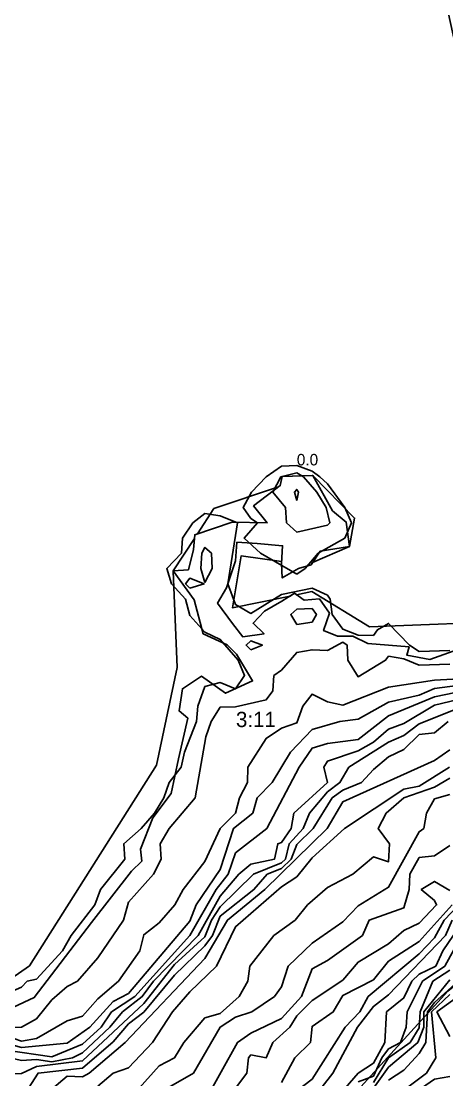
# Model space of a CAD drawing. Header units: metres. Extents: x 304729 to 308942, y 6403920 to 6405836.
# Drawn here: x 305230 to 305285.6, y 6404443.1 to 6404581.6 of the extents above; entities that cross this region are included whole.
import ezdxf

# ---------------------------------------------------------------- set-up
doc = ezdxf.new("R2010")
doc.units = ezdxf.units.M
for name, color, linetype in [('FASTIGHETSGRANSER', 7, 'Continuous'), ('HOJDKURVOR_GRUND', 4, 'Continuous'), ('HOJDKURVOR_STOD', 6, 'Continuous'), ('HOJDKURVOR_TEXT', 2, 'Continuous'), ('TOMTBETECKNINGAR', 3, 'Continuous'), ('TOMTER_1945', 1, 'Continuous')]:
    doc.layers.add(name, color=color, linetype=linetype)

msp = doc.modelspace()

# ---------------------------------------------------------------- linework, layer by layer
at = {"layer": 'FASTIGHETSGRANSER'}
for points in [[(305217.107, 6404448.326), (305231.062, 6404458.013), (305247.668, 6404484.297), (305250.377, 6404497.044), (305249.843, 6404509.655), (305249.821, 6404509.685), (305249.843, 6404509.687), (305252.619, 6404513.949), (305252.654, 6404514.434), (305253.015, 6404514.556), (305255.159, 6404517.848), (305263.593, 6404520.685), (305263.826, 6404520.863), (305264.079, 6404522.048), (305268.017, 6404522.173), (305268.076, 6404522.193), (305268.099, 6404522.176), (305268.107, 6404522.161), (305273.546, 6404516.604), (305272.899, 6404512.898), (305268.068, 6404510.797), (305267.865, 6404510.491), (305266.215, 6404510.021), (305264.106, 6404508.778), (305263.987, 6404510.67), (305264.004, 6404510.922), (305258.746, 6404511.684), (305257.586, 6404504.874), (305265.114, 6404506.405), (305265.712, 6404506.776), (305265.976, 6404506.58), (305267.973, 6404506.986), (305275.488, 6404502.364), (305295.683, 6404503.185)], [(305289.469, 6404500.306), (305283.366, 6404498.119), (305280.369, 6404498.676), (305280.666, 6404499.755), (305275.279, 6404500.199), (305273.306, 6404501.146), (305271.331, 6404501.145), (305269.497, 6404501.879), (305270.282, 6404504.169), (305268.961, 6404506.029), (305266.963, 6404505.849), (305265.712, 6404506.776), (305264.055, 6404505.747), (305261.769, 6404504.444), (305260.287, 6404502.844), (305261.721, 6404501.464), (305258.925, 6404501.082), (305257.597, 6404502.81), (305255.648, 6404505.476), (305256.789, 6404507.477), (305257.984, 6404511.012), (305258.178, 6404513.452), (305260.825, 6404513.296), (305264.142, 6404512.982), (305263.988, 6404510.67), (305264.106, 6404508.778), (305266.215, 6404510.022), (305267.866, 6404510.492), (305269.066, 6404512.295), (305272.894, 6404512.904), (305272.456, 6404516.09), (305270.641, 6404517.566), (305268.099, 6404522.176), (305264.079, 6404522.049), (305263.827, 6404520.864), (305260.34, 6404518.196), (305262.124, 6404515.968), (305257.54, 6404516.092), (305252.654, 6404514.434), (305252.513, 6404512.479), (305251.826, 6404509.837), (305249.821, 6404509.686), (305252.592, 6404505.915), (305253.771, 6404501.479), (305256.909, 6404500.005), (305258.111, 6404498.803), (305260.209, 6404495.303), (305256.689, 6404493.685), (305253.539, 6404495.904), (305251.048, 6404494.288), (305250.619, 6404491.384), (305251.738, 6404490.432), (305250.536, 6404485.128), (305249.578, 6404480.558), (305247.195, 6404477.368), (305245.567, 6404473.282), (305245.738, 6404471.723), (305244.408, 6404470.417), (305239.16, 6404463.681), (305231.681, 6404453.878), (305226.88, 6404451.665)], [(305226.88, 6404451.665), (305231.681, 6404453.878), (305239.16, 6404463.681), (305244.408, 6404470.417), (305245.738, 6404471.723), (305245.567, 6404473.282), (305247.195, 6404477.368), (305249.578, 6404480.558), (305250.536, 6404485.128), (305251.738, 6404490.432), (305250.619, 6404491.384), (305251.048, 6404494.288), (305253.539, 6404495.904), (305256.689, 6404493.685), (305260.209, 6404495.303), (305258.111, 6404498.803), (305256.909, 6404500.005), (305253.771, 6404501.479), (305252.592, 6404505.915), (305249.821, 6404509.686), (305251.826, 6404509.837), (305252.513, 6404512.479), (305252.654, 6404514.434), (305257.54, 6404516.092), (305262.124, 6404515.968), (305260.34, 6404518.196), (305263.827, 6404520.864), (305264.079, 6404522.049), (305268.099, 6404522.176), (305270.641, 6404517.566), (305272.456, 6404516.09), (305272.894, 6404512.904), (305269.066, 6404512.295), (305267.866, 6404510.492), (305266.215, 6404510.022), (305264.106, 6404508.778), (305263.988, 6404510.67), (305264.142, 6404512.982), (305260.825, 6404513.296), (305258.178, 6404513.452), (305257.984, 6404511.012), (305256.789, 6404507.477), (305255.648, 6404505.476), (305257.597, 6404502.81), (305258.925, 6404501.082), (305261.721, 6404501.464), (305260.287, 6404502.844), (305261.769, 6404504.444), (305264.055, 6404505.747), (305265.712, 6404506.776), (305266.963, 6404505.849), (305268.961, 6404506.029), (305270.282, 6404504.169), (305269.497, 6404501.879), (305271.331, 6404501.145), (305273.306, 6404501.146), (305275.279, 6404500.199), (305280.666, 6404499.755), (305280.369, 6404498.676), (305283.366, 6404498.119), (305289.469, 6404500.306)], [(305267.8, 6404434.948), (305285.719, 6404454.7)]]:
    msp.add_lwpolyline(points, dxfattribs=at)
at = {"layer": 'HOJDKURVOR_GRUND'}
for points in [[(305266, 6404514.78, 0.5), (305270, 6404515.67, 0.5), (305270.33, 6404516, 0.5), (305269.84, 6404518, 0.5), (305268.6, 6404520, 0.5), (305266.89, 6404522, 0.5), (305266, 6404522.52, 0.5), (305263.89, 6404522, 0.5), (305262.86, 6404520, 0.5), (305264.52, 6404518, 0.5), (305264.65, 6404516, 0.5), (305266, 6404514.78, 0.5)], [(305266, 6404518.89, 1), (305266.24, 6404520, 1), (305266, 6404520.36, 1), (305265.68, 6404520, 1), (305266, 6404518.89, 1)], [(305254, 6404508.17, 0.5), (305254.92, 6404510, 0.5), (305254.84, 6404512, 0.5), (305254, 6404512.76, 0.5), (305253.58, 6404512, 0.5), (305253.44, 6404510, 0.5), (305254, 6404508.17, 0.5)], [(305252, 6404507.44, 0.5), (305253.88, 6404508, 0.5), (305252, 6404508.73, 0.5), (305251.47, 6404508, 0.5), (305252, 6404507.44, 0.5)], [(305266, 6404502.7, 0.5), (305268, 6404503, 0.5), (305268.57, 6404504, 0.5), (305268, 6404504.79, 0.5), (305266, 6404504.67, 0.5), (305265.21, 6404504, 0.5), (305266, 6404502.7, 0.5)], [(305286, 6404497.48, 0.5), (305282, 6404497.36, 0.5), (305280, 6404498.17, 0.5), (305278, 6404498.53, 0.5), (305277.6, 6404498, 0.5), (305274, 6404495.85, 0.5), (305272.67, 6404498, 0.5), (305272.56, 6404500, 0.5), (305272, 6404500.37, 0.5), (305270, 6404499.28, 0.5), (305268, 6404499.39, 0.5), (305266, 6404499.03, 0.5), (305264, 6404496.72, 0.5), (305263, 6404496, 0.5), (305262.88, 6404494, 0.5), (305262, 6404492.84, 0.5), (305258, 6404491.93, 0.5), (305256, 6404491.88, 0.5), (305254.8, 6404490, 0.5), (305254.13, 6404488, 0.5), (305252.73, 6404480, 0.5), (305249.33, 6404476, 0.5), (305248.15, 6404474, 0.5), (305248.27, 6404472, 0.5), (305247.25, 6404470, 0.5), (305244, 6404466.35, 0.5), (305243.33, 6404464, 0.5), (305240, 6404459.08, 0.5), (305237.33, 6404456, 0.5), (305236, 6404455.31, 0.5), (305234, 6404453.56, 0.5), (305232, 6404451.1, 0.5), (305230, 6404450, 0.5), (305224, 6404449.83, 0.5)], [(305260, 6404499.38, 0.5), (305261.5, 6404500, 0.5), (305260, 6404500.55, 0.5), (305259.36, 6404500, 0.5), (305260, 6404499.38, 0.5)], [(305288, 6404495.6, 1), (305284, 6404495.38, 1), (305278, 6404494.47, 1), (305272, 6404492.15, 1), (305270, 6404492.57, 1), (305268, 6404493.57, 1), (305266.78, 6404492, 1), (305266, 6404489.8, 1), (305264, 6404489.12, 1), (305262, 6404487.78, 1), (305259.59, 6404484, 1), (305259.54, 6404482, 1), (305258.51, 6404480, 1), (305258, 6404478, 1), (305256, 6404476, 1), (305254, 6404471.69, 1), (305251.16, 6404468, 1), (305250.07, 6404466, 1), (305248, 6404463.65, 1), (305246, 6404462.1, 1), (305245.48, 6404460, 1), (305242.69, 6404456, 1), (305240, 6404453.71, 1), (305238, 6404451.42, 1), (305236, 6404450.84, 1), (305232, 6404448.52, 1), (305230, 6404448.18, 1), (305228, 6404448.88, 1)], [(305288, 6404494.83, 1.5), (305284, 6404494.32, 1.5), (305282, 6404493.45, 1.5), (305278, 6404492.54, 1.5), (305274, 6404490.28, 1.5), (305271.6, 6404490, 1.5), (305268, 6404488.94, 1.5), (305265.18, 6404486, 1.5), (305262.79, 6404482, 1.5), (305260.81, 6404480, 1.5), (305260.24, 6404478, 1.5), (305257.72, 6404476, 1.5), (305256, 6404470.64, 1.5), (305252.86, 6404466, 1.5), (305252, 6404463.89, 1.5), (305244, 6404454.39, 1.5), (305242, 6404453.34, 1.5), (305238.95, 6404450, 1.5), (305236, 6404447.89, 1.5), (305230, 6404447.33, 1.5), (305228, 6404447.91, 1.5)], [(305288, 6404494.06, 2), (305284, 6404493.24, 2), (305278, 6404490.73, 2), (305274, 6404487.62, 2), (305270, 6404487.1, 2), (305268, 6404486.5, 2), (305266.31, 6404484, 2), (305262.1, 6404476, 2), (305258, 6404472.8, 2), (305257.04, 6404470, 2), (305255.47, 6404468, 2), (305252, 6404462, 2), (305244.82, 6404454, 2), (305241.77, 6404452, 2), (305240.43, 6404450, 2), (305238, 6404447.79, 2), (305234, 6404446.12, 2), (305228, 6404447.01, 2)], [(305288, 6404492.08, 3), (305282, 6404489.69, 3), (305280, 6404488.16, 3), (305278, 6404487.29, 3), (305272.81, 6404484, 3), (305271.64, 6404482, 3), (305270, 6404480.78, 3), (305267.65, 6404478, 3), (305266.82, 6404476, 3), (305264.99, 6404474, 3), (305264.53, 6404472, 3), (305264, 6404471.48, 3), (305260.36, 6404470, 3), (305256, 6404465.73, 3), (305254.83, 6404464, 3), (305254, 6404461.81, 3), (305250, 6404458.19, 3), (305246, 6404453.1, 3), (305238, 6404445.58, 3), (305232, 6404444.86, 3), (305230, 6404443.94, 3), (305228, 6404443.89, 3)], [(305285.78, 6404490, 3.5), (305284, 6404488.53, 3.5), (305282, 6404488.31, 3.5), (305280, 6404486.33, 3.5), (305278, 6404485.38, 3.5), (305276, 6404483.73, 3.5), (305274.44, 6404482, 3.5), (305272, 6404481, 3.5), (305270.63, 6404480, 3.5), (305268.15, 6404476, 3.5), (305266, 6404473.92, 3.5), (305265.26, 6404472, 3.5), (305264, 6404470.75, 3.5), (305262.14, 6404470, 3.5), (305260.4, 6404468, 3.5), (305256, 6404464.51, 3.5), (305254.99, 6404462, 3.5), (305254, 6404460.64, 3.5), (305250, 6404456.81, 3.5), (305246, 6404451.97, 3.5), (305244, 6404450.42, 3.5), (305242, 6404448.09, 3.5), (305238, 6404444.63, 3.5), (305232.18, 6404444, 3.5), (305230.94, 6404442, 3.5)], [(305286, 6404486.29, 4), (305284, 6404484.9, 4), (305272, 6404479.48, 4), (305269.96, 6404476, 4), (305261.83, 6404468, 4), (305256.94, 6404464, 4), (305254, 6404459, 4), (305243.56, 6404448, 4), (305238.87, 6404444, 4), (305238, 6404443.52, 4), (305236, 6404443.61, 4), (305232, 6404440.17, 4)], [(305285.95, 6404484, 4.5), (305282, 6404481.52, 4.5), (305280, 6404481.15, 4.5), (305272.21, 6404476, 4.5), (305268, 6404472.16, 4.5), (305266, 6404469.68, 4.5), (305264, 6404468.37, 4.5), (305258, 6404463.13, 4.5), (305255.5, 6404458, 4.5), (305252, 6404454.63, 4.5), (305249.75, 6404452, 4.5), (305247.14, 6404448, 4.5), (305244, 6404444.67, 4.5), (305242, 6404444, 4.5), (305240, 6404442.3, 4.5)], [(305286, 6404480.46, 5.5), (305284, 6404479.86, 5.5), (305282.96, 6404478, 5.5), (305282.6, 6404476, 5.5), (305282, 6404475.56, 5.5), (305278, 6404468.31, 5.5), (305274, 6404465.87, 5.5), (305272, 6404463.76, 5.5), (305268, 6404460.97, 5.5), (305264.87, 6404458, 5.5), (305264, 6404455.27, 5.5), (305263.07, 6404454, 5.5), (305260.12, 6404452, 5.5), (305258, 6404451.31, 5.5), (305256, 6404450, 5.5), (305252.5, 6404444, 5.5), (305248, 6404441.42, 5.5)], [(305286, 6404473.75, 6), (305284, 6404472.43, 6), (305282, 6404472.19, 6), (305280.75, 6404470, 6), (305280.7, 6404468, 6), (305280, 6404465.6, 6), (305275.47, 6404464, 6), (305274.57, 6404462, 6), (305270, 6404458.73, 6), (305268, 6404457.65, 6), (305266.6, 6404454, 6), (305264, 6404451.13, 6), (305260, 6404449.22, 6), (305258.25, 6404448, 6), (305254, 6404440.32, 6)], [(305286, 6404467.89, 6.5), (305284, 6404469.08, 6.5), (305282.27, 6404468, 6.5), (305284, 6404466.56, 6.5), (305284.26, 6404466, 6.5), (305282, 6404463.62, 6.5), (305280, 6404462.64, 6.5), (305278, 6404460.9, 6.5), (305274, 6404458.52, 6.5), (305272, 6404456.13, 6.5), (305268, 6404453.49, 6.5), (305266, 6404451.48, 6.5), (305265.1, 6404450, 6.5), (305262.87, 6404448, 6.5), (305262, 6404446, 6.5), (305260, 6404446.36, 6.5), (305259.69, 6404446, 6.5), (305259.45, 6404444, 6.5), (305258, 6404442, 6.5)], [(305290, 6404467.24, 8.5), (305285.06, 6404460, 8.5), (305284.16, 6404458, 8.5), (305282, 6404456.93, 8.5), (305281.01, 6404456, 8.5), (305280, 6404453.82, 8.5), (305277.71, 6404452, 8.5), (305277.52, 6404448, 8.5), (305276, 6404445.28, 8.5), (305274, 6404443.98, 8.5), (305272.33, 6404442, 8.5)], [(305286.28, 6404466, 7), (305282, 6404461.19, 7), (305278, 6404458.62, 7), (305276, 6404456.2, 7), (305272, 6404454.15, 7), (305270.77, 6404452, 7), (305268, 6404450.09, 7), (305267.77, 6404448, 7), (305265.72, 6404446, 7), (305264, 6404442.75, 7)], [(305286.29, 6404464, 8), (305285.43, 6404462, 8), (305278, 6404454.23, 8), (305276, 6404452.71, 8), (305273.94, 6404450, 8), (305270.71, 6404444, 8), (305267.6, 6404440, 8)], [(305288, 6404462.83, 9), (305285.33, 6404458, 9), (305282.43, 6404456, 9), (305280.4, 6404452, 9), (305280.29, 6404450, 9), (305279.57, 6404448, 9), (305278, 6404447.15, 9), (305277.12, 6404446, 9), (305276, 6404443.57, 9), (305274, 6404442.83, 9)], [(305286, 6404457.47, 9.5), (305283.78, 6404456, 9.5), (305282.1, 6404452, 9.5), (305282, 6404449.9, 9.5), (305280.8, 6404448, 9.5), (305278, 6404446, 9.5), (305276, 6404442.78, 9.5)], [(305287.09, 6404456, 10.5), (305284, 6404453.22, 10.5), (305283.08, 6404452, 10.5), (305282.86, 6404448, 10.5), (305282, 6404446.57, 10.5), (305280, 6404444.37, 10.5), (305278, 6404443.05, 10.5)], [(305289.81, 6404456, 11.5), (305284.3, 6404452, 11.5), (305286, 6404448.76, 11.5)], [(305286, 6404454.26, 11), (305283.58, 6404452, 11), (305284.18, 6404446, 11), (305282.94, 6404444, 11), (305280, 6404441.74, 11)], [(305286, 6404443.56, 11.5), (305284, 6404443.2, 11.5), (305282.31, 6404442, 11.5)]]:
    msp.add_polyline3d(points, dxfattribs=at)
at = {"layer": 'HOJDKURVOR_STOD'}
for points in [[(305266, 6404509.25, 0), (305267.09, 6404510, 0), (305268.78, 6404512, 0), (305272.28, 6404514, 0), (305273.13, 6404516, 0), (305272.28, 6404518, 0), (305270, 6404521.11, 0), (305269, 6404522, 0), (305268, 6404522.73, 0), (305266, 6404523.5, 0), (305264, 6404523.39, 0), (305262, 6404522, 0), (305260.06, 6404520, 0), (305259, 6404518, 0), (305260, 6404516.56, 0), (305260.88, 6404516, 0), (305259.11, 6404514, 0), (305261.27, 6404512, 0), (305266, 6404509.25, 0)], [(305286, 6404499.3, 0), (305282, 6404499.15, 0), (305280.71, 6404500, 0), (305278, 6404502.83, 0), (305276.53, 6404502, 0), (305276, 6404501.24, 0), (305274, 6404501.29, 0), (305272, 6404502.07, 0), (305270.62, 6404504, 0), (305270.35, 6404506, 0), (305270, 6404506.52, 0), (305268, 6404507.42, 0), (305264, 6404506.61, 0), (305260, 6404504.14, 0), (305258, 6404505.29, 0), (305256.98, 6404508, 0), (305258.25, 6404516, 0), (305256, 6404516.9, 0), (305254, 6404517.22, 0), (305252.42, 6404516, 0), (305251.07, 6404514, 0), (305250.92, 6404512, 0), (305249, 6404510, 0), (305249.62, 6404508, 0), (305251.47, 6404506, 0), (305252, 6404503.84, 0), (305254, 6404501.67, 0), (305256, 6404500.73, 0), (305258.33, 6404498, 0), (305259.17, 6404496, 0), (305258, 6404494.25, 0), (305256, 6404495.09, 0), (305254, 6404494.57, 0), (305253.05, 6404492, 0), (305252.87, 6404490, 0), (305251.32, 6404486, 0), (305250.89, 6404484, 0), (305249.32, 6404482, 0), (305248.61, 6404480, 0), (305247.38, 6404478, 0), (305245.68, 6404476, 0), (305243.38, 6404474, 0), (305243.52, 6404472, 0), (305240.33, 6404468, 0), (305239.6, 6404466, 0), (305236.5, 6404462, 0), (305235.36, 6404460, 0), (305232, 6404456.3, 0), (305230.75, 6404456, 0), (305230, 6404455.25, 0), (305224, 6404452.62, 0)], [(305288, 6404493.08, 2.5), (305284, 6404492.15, 2.5), (305280, 6404489.72, 2.5), (305278, 6404488.97, 2.5), (305276, 6404487.28, 2.5), (305274, 6404486.17, 2.5), (305270, 6404484.82, 2.5), (305269.53, 6404484, 2.5), (305270, 6404482, 2.5), (305265.61, 6404478, 2.5), (305265.25, 6404476, 2.5), (305264, 6404474.18, 2.5), (305263.5, 6404474, 2.5), (305263.1, 6404472, 2.5), (305260, 6404471.31, 2.5), (305258.4, 6404470, 2.5), (305256, 6404467.13, 2.5), (305253.09, 6404462, 2.5), (305247.26, 6404456, 2.5), (305245.8, 6404454, 2.5), (305243.24, 6404452, 2.5), (305241.57, 6404450, 2.5), (305238, 6404446.64, 2.5), (305236.67, 6404446, 2.5), (305234, 6404445.48, 2.5), (305232, 6404445.78, 2.5), (305230, 6404445.66, 2.5), (305228, 6404446.11, 2.5)], [(305286, 6404482.58, 5), (305284, 6404481.38, 5), (305280, 6404480.02, 5), (305277.67, 6404478, 5), (305276.63, 6404476, 5), (305278.11, 6404474, 5), (305278, 6404471.64, 5), (305276, 6404472.29, 5), (305273.33, 6404470, 5), (305270, 6404468.29, 5), (305267.38, 6404466, 5), (305265.8, 6404464, 5), (305263, 6404462, 5), (305259.86, 6404458, 5), (305259.58, 6404456, 5), (305258.46, 6404454, 5), (305256, 6404451.79, 5), (305254, 6404451.21, 5), (305251.24, 6404448, 5), (305250, 6404446, 5), (305248, 6404444.96, 5), (305245.4, 6404442, 5)], [(305287.17, 6404466, 7.5), (305285.25, 6404464, 7.5), (305284, 6404461.69, 7.5), (305282, 6404459.61, 7.5), (305275.33, 6404454, 7.5), (305274.23, 6404452, 7.5), (305272.32, 6404450, 7.5), (305268, 6404443.2, 7.5), (305266, 6404441.68, 7.5)], [(305286, 6404456.2, 10), (305282.59, 6404452, 10), (305282.6, 6404450, 10), (305281.8, 6404448, 10), (305278, 6404444.75, 10), (305276.03, 6404442, 10)]]:
    msp.add_polyline3d(points, dxfattribs=at)
at = {"layer": 'TOMTER_1945'}
msp.add_lwpolyline([(305425.875, 6404616.253), (305248.461, 6404753.573), (305303.116, 6404503.47), (305316.575, 6404485.191), (305313.732, 6404477.211), (305285.719, 6404454.7), (305267.8, 6404434.948), (305249.911, 6404435.461), (305236.02, 6404432.576), (305214.482, 6404421.786), (305212.247, 6404376.387), (305214.633, 6404365.163), (305226.936, 6404341.428), (305229.028, 6404309.252), (305225.71, 6404292.682), (305225.199, 6404285.541), (305227.947, 6404267.373), (305225.795, 6404266.132), (305223.571, 6404242.977), (305222.116, 6404227.828)], dxfattribs=at)

# ---------------------------------------------------------------- texts
at = {"layer": 'HOJDKURVOR_TEXT'}
msp.add_text('0.0', height=1.5, dxfattribs=at).set_placement((305266, 6404523.5))
at = {"layer": 'TOMTBETECKNINGAR'}
msp.add_text('3:11', height=2, dxfattribs=at).set_placement((305258.048, 6404489.261))

doc.saveas('drawing.dxf')
